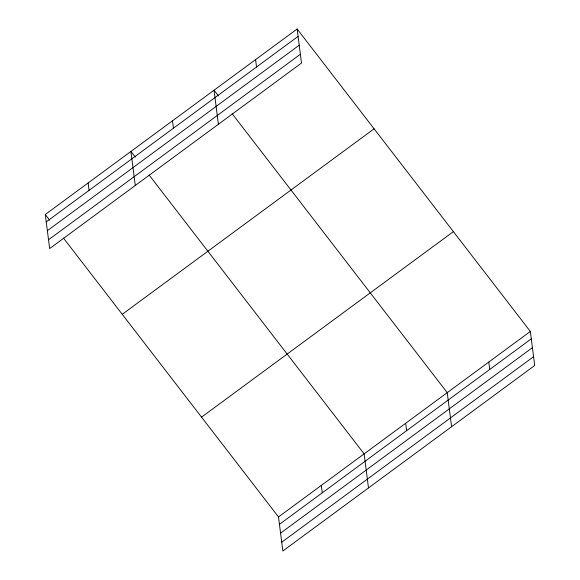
<?xml version="1.0" encoding="UTF-8"?>
<svg xmlns="http://www.w3.org/2000/svg" width="580" height="580" viewBox="0 0 580 580"><rect width="100%" height="100%" fill="white"/><g stroke="black" fill="none" stroke-linecap="round" stroke-linejoin="round"><path stroke-width="0.87" d="M297.141 29L301.506 63.053L49.655 248.559L45.291 214.506L297.141 29L530.345 331.441L534.709 365.494L282.859 551L278.494 516.947L63.43 238.032M46.24 221.901L298.091 36.402M47.364 230.702L299.222 45.197M48.531 239.765L300.382 54.259M122.249 314.309L374.1 128.803M201.536 417.136L453.386 231.637M278.494 516.947L530.345 331.441M279.444 524.349L531.294 338.843M280.568 533.143L532.418 347.637M281.728 542.206L533.578 356.7M218.428 95.918L214.035 90.219L218.399 124.272M232.174 113.738L447.231 392.66L451.595 426.713M135.321 157.137L130.921 151.431L135.285 185.484M149.06 174.957L364.124 453.872L368.488 487.932M45.291 214.506L49.692 220.204M488.788 362.05L489.738 369.453M405.681 423.262L406.623 430.664M321.305 485.409L322.255 492.811M255.591 59.609L256.534 67.012M172.477 120.821L173.427 128.224M88.109 182.968L89.059 190.37"/></g></svg>
